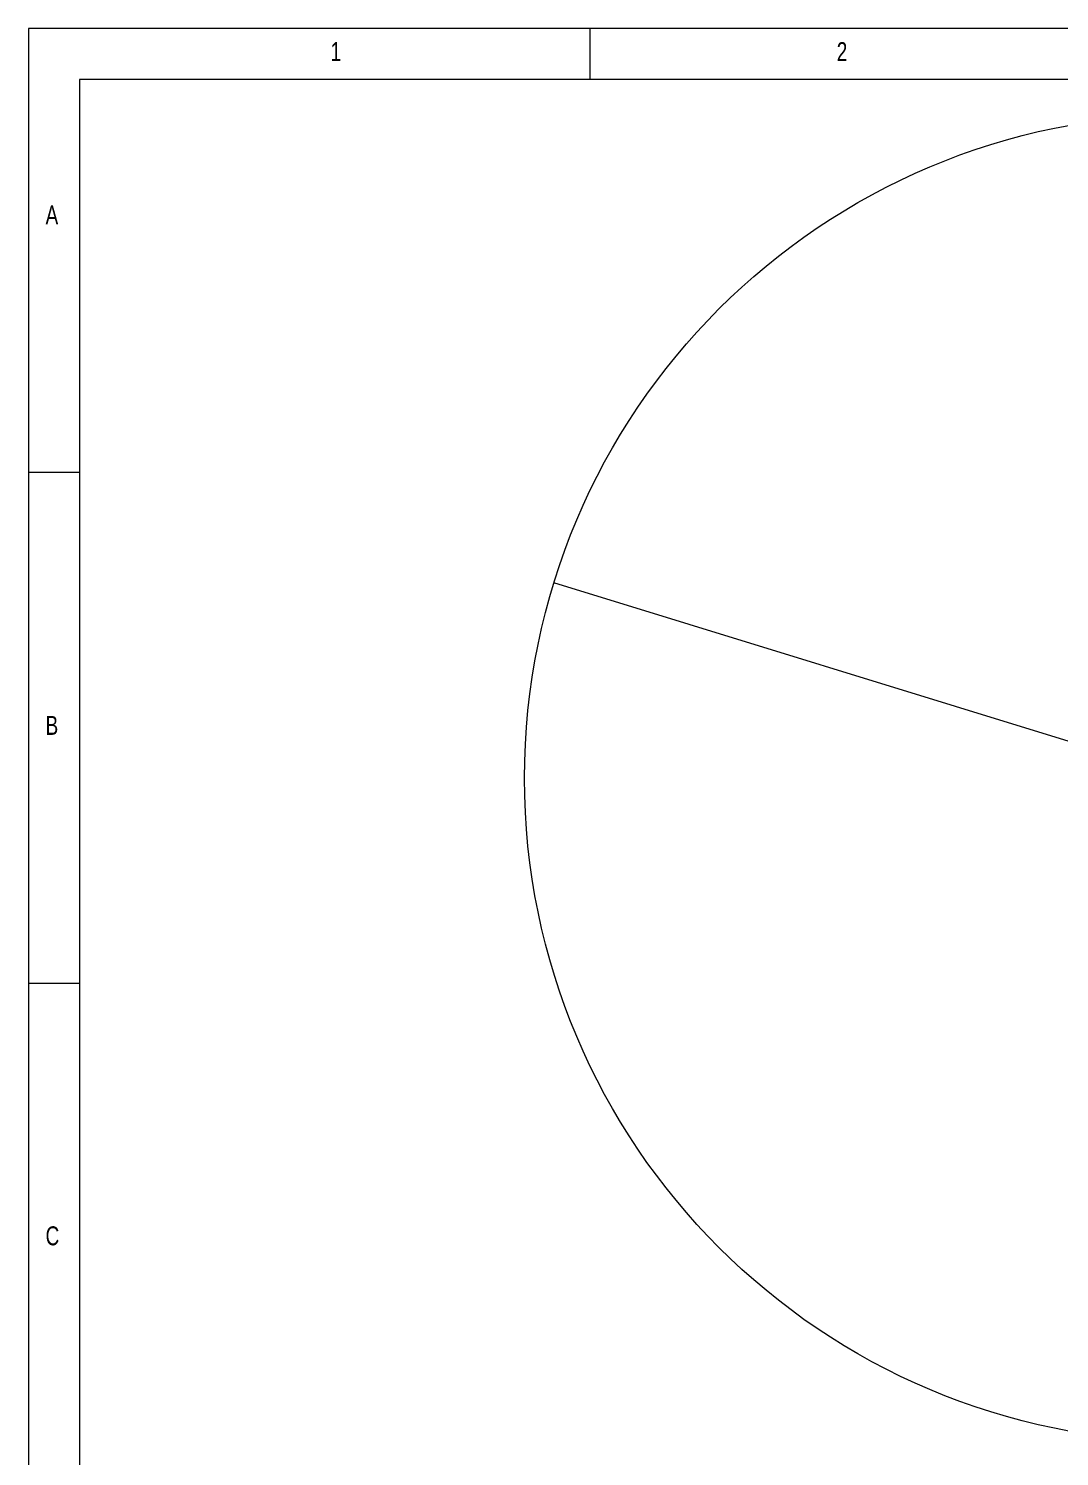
# Model space of a CAD drawing. Header units: millimetres. Extents: x 100 to 8300, y 98 to 5840.
# Drawn here: x 100 to 2120, y 3043 to 5840 of the extents above; entities that cross this region are included whole.
import ezdxf

# ---------------------------------------------------------------- set-up
doc = ezdxf.new("R2010")
doc.units = ezdxf.units.MM
doc.header["$LTSCALE"] = 20
doc.styles.add('SLDTEXTSTYLE0', font='TXT', dxfattribs={"width": 0.75})
doc.dimstyles.new('SLDDIMSTYLE1', dxfattribs={"dimtxt": 52.916667, "dimasz": 60, "dimexe": 0, "dimexo": 0.0625, "dimgap": 13.229167, "dimtad": 1, "dimrnd": 1e-09, "dimzin": 12, "dimdsep": 46, "dimtxsty": 'SLDTEXTSTYLE0', "dimblk1": 'NONE', "dimsah": 1, "dimcen": 0, "dimadec": 0, "dimazin": 3, "dimtfac": 1, "dimtdec": 3, "dimtmove": 0, "dimatfit": 3, "dimldrblk": 'NONE', "dimfxl": 0, "dimfrac": 2, "dimtolj": 1, "dimtzin": 12, "dimarcsym": 0})

# ---------------------------------------------------------------- blocks, each defined once
blk = doc.blocks.new('_D_1')
at = {"color": 7, "linetype": 'Continuous', "lineweight": 0}
for q in [(1129.3, 4754), (4054.8, 3853)]:
    blk.add_line((3614.2, 3988.7), q, dxfattribs=at)
blk.add_solid([(3614.2, 3988.7), (3668.8, 3962.2), (3674.3, 3980)], dxfattribs=at)
at = {"color": 7, "linetype": 'Continuous', "lineweight": 0, "char_height": 52.92, "attachment_point": 1, "rotation": 342.8836, "style": 'SLDTEXTSTYLE0'}
for s, insert in [('%%c', (3849.1, 3987.8)), ('2600', (3925.4, 3964.2))]:
    blk.add_mtext(s, dxfattribs=dict(at, insert=insert))
blk = doc.blocks.new('_NONE')

msp = doc.modelspace()

# ---------------------------------------------------------------- linework, layer by layer
at = {"color": 7, "linetype": 'Continuous', "lineweight": 0}
for p, q in [((8300, 5840), (100, 5840)), ((100, 5840), (100, 100)), ((1200, 5740), (1200, 5840)), ((8198.884, 5740), (200, 5740)), ((200, 5740), (200, 200)), ((200, 4970), (100, 4970)), ((100, 3970), (200, 3970))]:
    msp.add_line(p, q, dxfattribs=at)
at = {"color": 7, "linetype": 'Continuous', "lineweight": 15}
msp.add_circle((2371.753, 4371.351), 1300, dxfattribs=at)

# ---------------------------------------------------------------- texts
at = {"color": 7, "linetype": 'Continuous', "lineweight": 0, "char_height": 37.042, "attachment_point": 1, "style": 'SLDTEXTSTYLE0'}
for s, insert in [('1', (691.667, 5813.36)), ('2', (1683.333, 5813.36)), ('A', (133.333, 5493.36)), ('B', (133.333, 4493.36)), ('C', (133.333, 3493.36))]:
    msp.add_mtext(s, dxfattribs=dict(at, insert=insert))

# ---------------------------------------------------------------- dimensions: what is measured, and where the dimension line sits
at = {"color": 7, "linetype": 'Continuous', "lineweight": 0}
dim = msp.add_diameter_dim_2p(p1=(1129.332, 4753.96), p2=(3614.174, 3988.742), dimstyle='SLDDIMSTYLE1', dxfattribs=at)
dim.commit()
dim.dimension.update_dxf_attribs({"geometry": '_D_1', "text_midpoint": (3942.483, 3887.638), "dimtype": 163})

doc.saveas('drawing.dxf')
